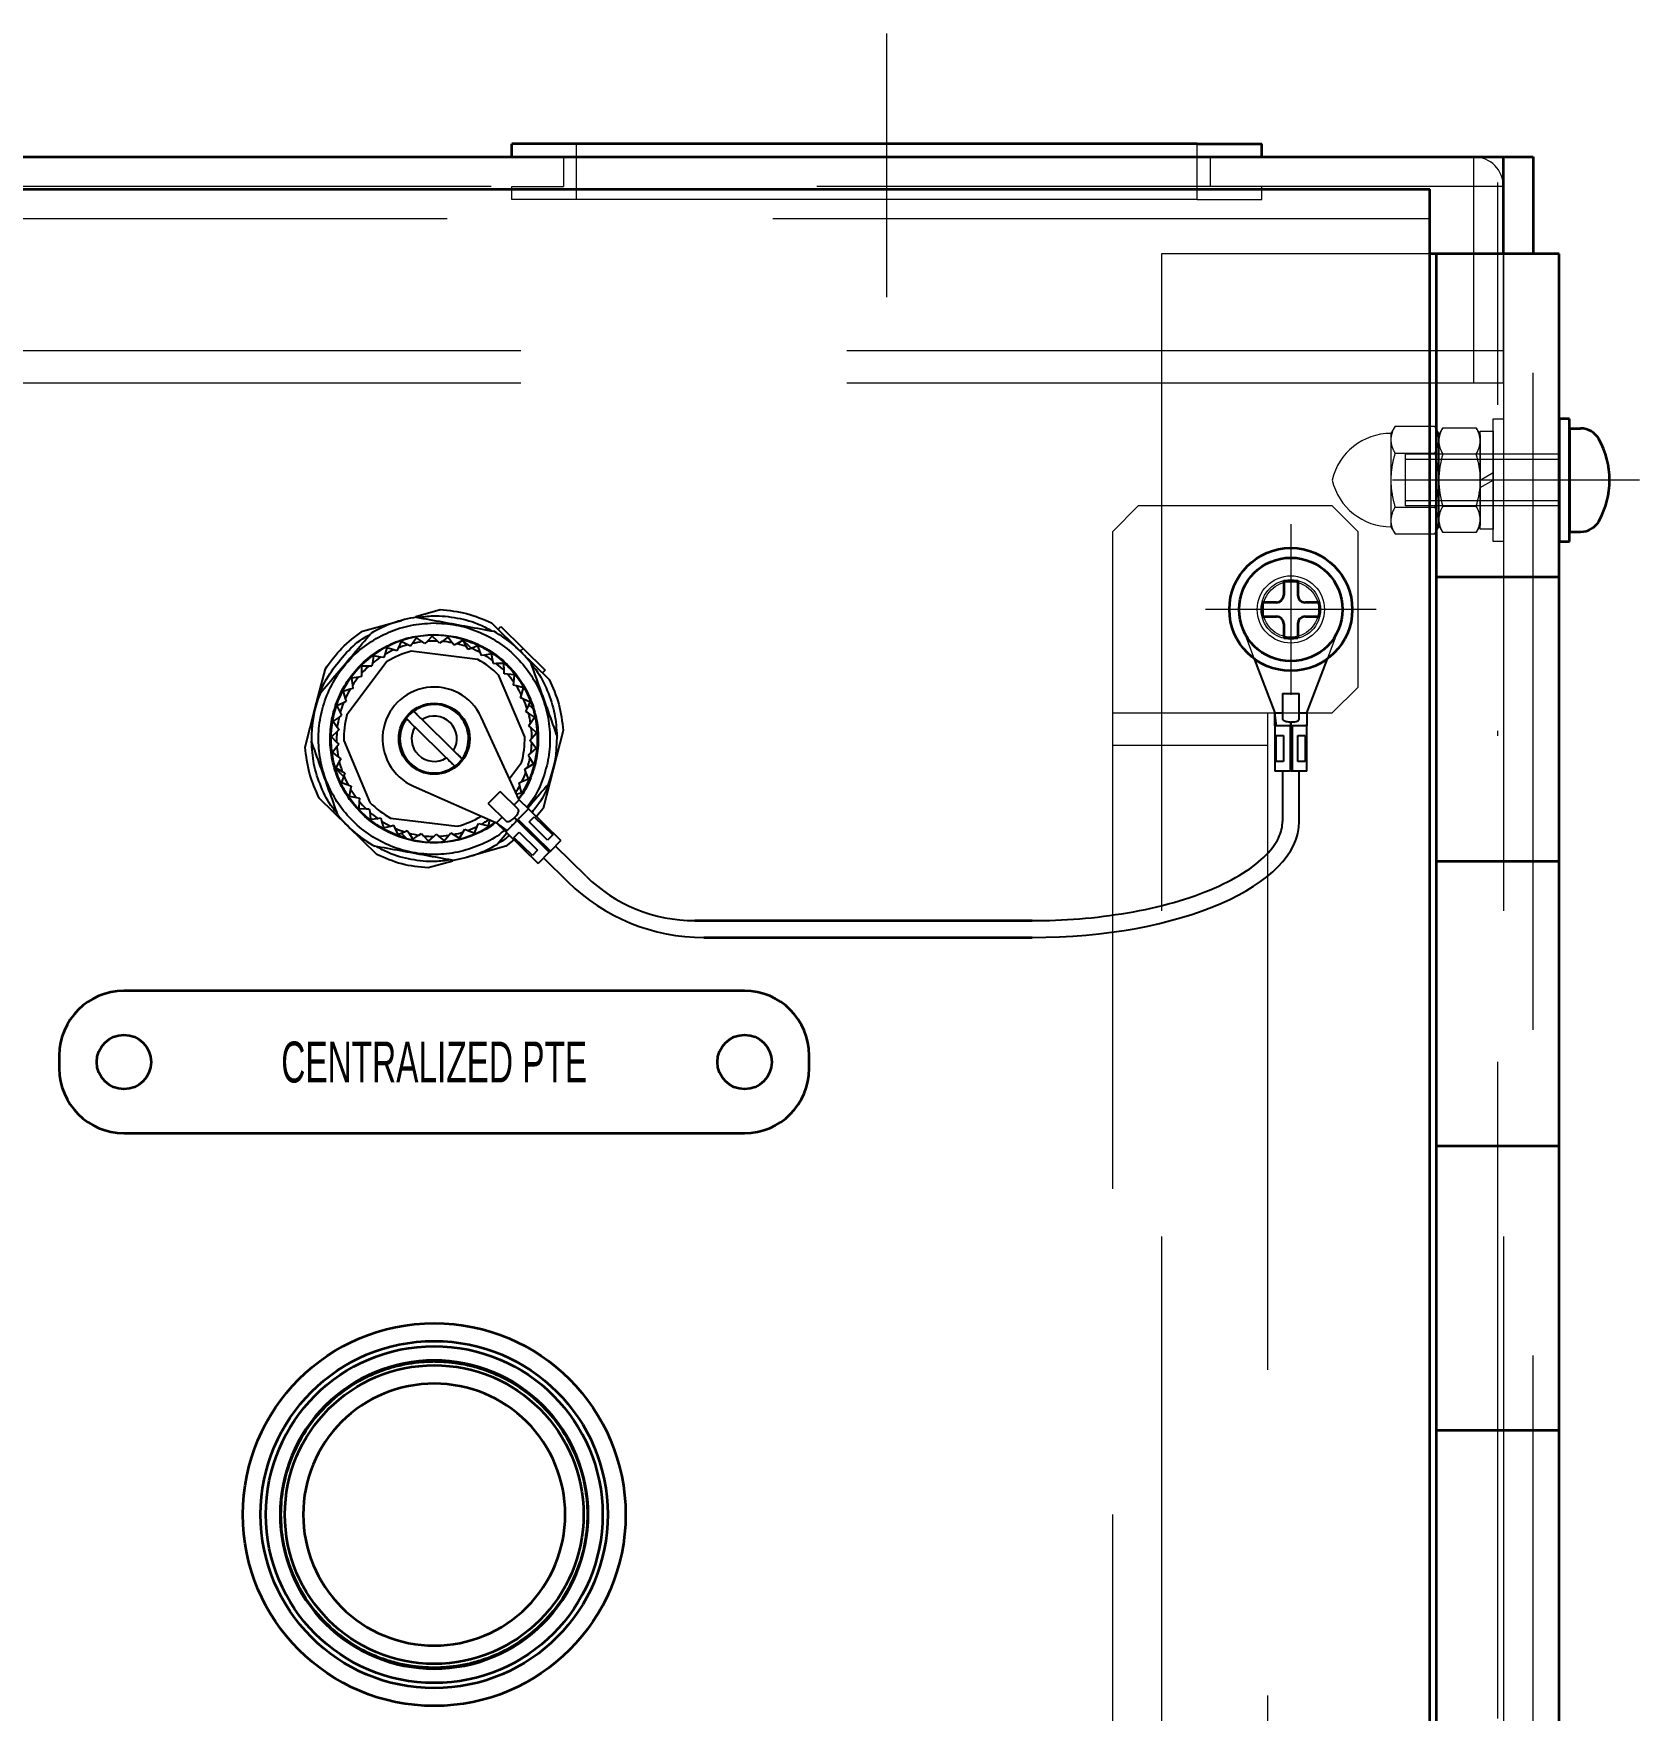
# Model space of a CAD drawing. Header units: millimetres. Extents: x 10 to 821, y 12 to 580.
# Drawn here: x 151.58 to 182.63, y 371.98 to 404.4 of the extents above; entities that cross this region are included whole.
import ezdxf
from ezdxf.enums import TextEntityAlignment as Align

# ---------------------------------------------------------------- set-up
doc = ezdxf.new("R2010")
doc.units = ezdxf.units.MM
doc.linetypes.add('DASHDOT', pattern=[25.3, 12.7, -6.3, 0, -6.3])
doc.linetypes.add('DASHED', pattern=[19, 12.7, -6.3])
doc.layers.add('05', color=7, linetype='Continuous')
doc.styles.add('HG丸ｺﾞｼｯｸM-PRO', font='')
doc.styles.get('HG丸ｺﾞｼｯｸM-PRO').set_extended_font_data('HG丸ｺﾞｼｯｸM-PRO')

# ---------------------------------------------------------------- blocks, each defined once
blk = doc.blocks.new('BLKF429')
at = {"layer": '05', "color": 3, "linetype": 'Continuous', "lineweight": 35}
for p in [(108.649, 401.391), (178.574, 193.891)]:
    blk.add_line(p, (178.574, 401.391), dxfattribs=at)
at = {"layer": '05', "color": 4, "linetype": 'DASHED', "lineweight": 13}
blk.add_line((178.574, 400.816), (108.649, 400.816), dxfattribs=at)
blk = doc.blocks.new('BLKF436')
at = {"layer": '05', "color": 3, "linetype": 'Continuous', "lineweight": 35}
for p, q in [((108.074, 402.016), (180.574, 402.016)), ((179.999, 400.141), (179.999, 402.016)), ((180.574, 402.016), (180.574, 400.141))]:
    blk.add_line(p, q, dxfattribs=at)
at = {"layer": '05', "color": 4, "linetype": 'DASHED', "lineweight": 13}
blk.add_line((179.999, 400.141), (179.999, 195.141), dxfattribs=at)
blk = doc.blocks.new('BLKF465')
at = {"layer": '05', "color": 3, "linetype": 'Continuous', "lineweight": 35}
for p, q in [((175.749, 393.816), (176.024, 393.816)), ((175.749, 393.816), (175.749, 393.541)), ((176.024, 393.816), (176.024, 393.541)), ((175.336, 393.404), (175.336, 393.129)), ((175.336, 393.404), (175.611, 393.404)), ((176.161, 393.404), (176.436, 393.404)), ((176.436, 393.404), (176.436, 393.129)), ((175.336, 393.129), (175.611, 393.129)), ((175.749, 392.991), (175.749, 392.716)), ((176.024, 392.991), (176.024, 392.716)), ((176.161, 393.129), (176.436, 393.129)), ((175.749, 392.716), (176.024, 392.716))]:
    blk.add_line(p, q, dxfattribs=at)
for radius in [1.188, 1]:
    blk.add_circle((175.886, 393.266), radius, dxfattribs=at)
for centre, start, end in [((175.611, 393.541), 270, 0), ((176.161, 393.541), 180, 270), ((175.611, 392.991), 0, 90), ((176.161, 392.991), 90, 180)]:
    blk.add_arc(centre, 0.138, start, end, dxfattribs=at)
blk = doc.blocks.new('BLKF466')
at = {"layer": '05', "color": 4, "linetype": 'DASHED', "lineweight": 13}
for p, q in [((179.799, 394.579), (179.799, 396.954)), ((179.799, 396.954), (179.999, 396.954)), ((179.999, 396.954), (179.999, 394.579)), ((178.749, 396.641), (178.827, 396.777)), ((178.749, 394.891), (178.749, 396.641)), ((178.827, 396.777), (179.47, 396.777)), ((179.47, 396.777), (179.549, 396.641)), ((179.549, 394.816), (179.549, 396.716)), ((179.549, 396.716), (179.799, 396.716)), ((179.549, 396.641), (179.549, 394.891)), ((179.799, 396.716), (179.799, 394.816)), ((178.827, 396.272), (179.47, 396.272)), ((179.549, 395.766), (179.799, 395.911)), ((179.549, 395.622), (179.799, 395.766)), ((178.827, 395.261), (179.47, 395.261)), ((178.827, 394.756), (178.749, 394.891)), ((179.47, 394.756), (178.827, 394.756)), ((179.549, 394.891), (179.47, 394.756)), ((179.799, 394.816), (179.549, 394.816)), ((179.999, 394.579), (179.799, 394.579))]:
    blk.add_line(p, q, dxfattribs=at)
for centre, radius, start, end in [((179.196, 396.524), 0.447, 145.6158, 214.3842), ((179.101, 396.524), 0.447, 325.6158, 34.3842), ((180.42, 395.766), 1.672, 162.412, 197.588), ((177.877, 395.766), 1.672, 342.412, 17.588), ((179.196, 395.009), 0.447, 145.6158, 214.3842), ((179.101, 395.009), 0.447, 325.6158, 34.3842)]:
    blk.add_arc(centre, radius, start, end, dxfattribs=at)
blk = doc.blocks.new('BLKF467')
at = {"layer": '05', "color": 4, "linetype": 'DASHED', "lineweight": 13}
for p, q in [((177.901, 396.808), (177.821, 396.669)), ((177.821, 396.669), (177.821, 396.548)), ((177.821, 396.548), (177.821, 395.766)), ((177.901, 396.808), (178.668, 396.808)), ((178.749, 396.669), (178.668, 396.808)), ((178.749, 396.669), (178.749, 396.548)), ((178.749, 396.548), (178.749, 395.766)), ((177.901, 396.287), (178.668, 396.287)), ((177.821, 395.766), (177.821, 394.985)), ((178.749, 395.766), (178.749, 394.985)), ((177.901, 395.246), (178.668, 395.246)), ((177.821, 394.985), (177.821, 394.864)), ((178.749, 394.985), (178.749, 394.864)), ((177.821, 394.864), (177.901, 394.725)), ((177.901, 394.725), (178.668, 394.725)), ((178.668, 394.725), (178.749, 394.864))]:
    blk.add_line(p, q, dxfattribs=at)
for centre, start, end in [((177.821, 395.505), 90, 167.0013), ((177.821, 396.028), 192.9987, 270)]:
    blk.add_arc(centre, 1.164, start, end, dxfattribs=at)
for points in [[(177.901, 396.808), (177.852, 396.723), (177.821, 396.636), (177.821, 396.548)], [(178.668, 396.287), (178.717, 396.373), (178.749, 396.459), (178.749, 396.548)], [(177.901, 395.246), (177.852, 395.16), (177.821, 395.074), (177.821, 394.985)], [(178.668, 394.725), (178.717, 394.81), (178.749, 394.896), (178.749, 394.985)]]:
    blk.add_open_spline(points, degree=3, dxfattribs=at)
for points in [[(177.821, 396.548), (177.821, 396.504), (177.828, 396.459), (177.856, 396.373), (177.877, 396.33), (177.901, 396.287)], [(178.749, 396.548), (178.749, 396.592), (178.741, 396.636), (178.713, 396.723), (178.693, 396.766), (178.668, 396.808)], [(177.901, 396.287), (177.877, 396.203), (177.856, 396.116), (177.828, 395.942), (177.821, 395.855), (177.821, 395.766)], [(178.668, 396.287), (178.692, 396.203), (178.713, 396.116), (178.741, 395.942), (178.749, 395.855), (178.749, 395.766)], [(177.821, 395.766), (177.821, 395.678), (177.828, 395.589), (177.857, 395.415), (177.877, 395.33), (177.901, 395.246)], [(178.749, 395.766), (178.749, 395.678), (178.741, 395.589), (178.713, 395.415), (178.692, 395.33), (178.668, 395.246)], [(178.749, 394.985), (178.749, 395.029), (178.741, 395.073), (178.713, 395.16), (178.693, 395.203), (178.668, 395.246)], [(177.821, 394.985), (177.821, 394.941), (177.828, 394.897), (177.856, 394.81), (177.877, 394.767), (177.901, 394.725)]]:
    blk.add_open_spline(points, degree=3, knots=[0, 0, 0, 0, 0.5, 0.5, 1, 1, 1, 1], dxfattribs=at)
blk = doc.blocks.new('BLKF468')
at = {"layer": '05', "color": 3, "linetype": 'Continuous', "lineweight": 35}
for p, q in [((181.274, 396.954), (181.074, 396.954)), ((181.074, 396.954), (181.074, 394.579)), ((181.274, 394.579), (181.274, 396.954)), ((181.274, 396.766), (181.488, 396.766)), ((181.274, 396.766), (181.274, 394.766)), ((181.074, 394.579), (181.274, 394.579)), ((181.274, 394.766), (181.488, 394.766))]:
    blk.add_line(p, q, dxfattribs=at)
at = {"layer": '05', "color": 4, "linetype": 'DASHED', "lineweight": 13}
for p, q in [((181.074, 396.266), (178.099, 396.266)), ((178.099, 396.266), (178.099, 395.266)), ((181.074, 396.266), (181.074, 395.266)), ((181.074, 396.166), (178.099, 396.166)), ((181.074, 395.366), (178.099, 395.366)), ((181.074, 395.266), (178.099, 395.266))]:
    blk.add_line(p, q, dxfattribs=at)
at = {"layer": '05', "color": 4, "linetype": 'DASHDOT', "lineweight": 13}
blk.add_line((182.299, 395.766), (177.849, 395.766), dxfattribs=at)
at = {"layer": '05', "color": 3, "linetype": 'Continuous', "lineweight": 35}
for centre, radius, start, end in [((181.488, 396.36), 0.406, 29.1554, 90), ((180.424, 395.766), 1.625, 330.8446, 29.1554), ((181.488, 395.173), 0.406, 270, 330.8446)]:
    blk.add_arc(centre, radius, start, end, dxfattribs=at)
blk = doc.blocks.new('BLKF514')
at = {"layer": '05', "color": 3, "linetype": 'Continuous', "lineweight": 35}
for radius in [3.7, 3.356, 3.256, 2.887]:
    blk.add_circle((159.324, 375.766), radius, dxfattribs=at)
for points, knots in [([(159.324, 378.746), (158.533, 378.746), (157.775, 378.432), (156.658, 377.315), (156.344, 376.557), (156.344, 374.976), (156.658, 374.218), (157.775, 373.101), (158.533, 372.787), (159.324, 372.787)], [0, 0, 0, 0, 0.25, 0.25, 0.5, 0.5, 0.75, 0.75, 1, 1, 1, 1]), ([(159.324, 372.804), (159.298, 372.804), (159.246, 372.805), (159.169, 372.808), (159.091, 372.813), (159.014, 372.82), (158.938, 372.829), (158.861, 372.84), (158.716, 372.865), (158.504, 372.915), (158.228, 373.009), (157.958, 373.131), (157.61, 373.335), (157.214, 373.657), (156.829, 374.13), (156.554, 374.661), (156.395, 375.214), (156.345, 375.766), (156.395, 376.319), (156.554, 376.871), (156.829, 377.402), (157.214, 377.876), (157.61, 378.198), (157.958, 378.401), (158.228, 378.524), (158.504, 378.618), (158.734, 378.672), (158.918, 378.702), (159.053, 378.718), (159.188, 378.727), (159.278, 378.728), (159.324, 378.729)], [0, 0, 0, 0, 0.008343, 0.016672, 0.024993, 0.033311, 0.041633, 0.049965, 0.058311, 0.0892, 0.120102, 0.152279, 0.18447, 0.250119, 0.315767, 0.380052, 0.441771, 0.500002, 0.558232, 0.619951, 0.684236, 0.749885, 0.815534, 0.84771, 0.879901, 0.91079, 0.941693, 0.956282, 0.970843, 0.985405, 1, 1, 1, 1]), ([(159.324, 372.787), (160.114, 372.787), (160.872, 373.101), (161.989, 374.218), (162.303, 374.976), (162.303, 376.557), (161.989, 377.315), (160.872, 378.432), (160.114, 378.746), (159.324, 378.746)], [0, 0, 0, 0, 0.25, 0.25, 0.5, 0.5, 0.75, 0.75, 1, 1, 1, 1]), ([(159.324, 378.729), (159.349, 378.729), (159.401, 378.728), (159.478, 378.725), (159.556, 378.72), (159.633, 378.713), (159.71, 378.704), (159.786, 378.693), (159.932, 378.668), (160.144, 378.618), (160.419, 378.524), (160.689, 378.401), (161.037, 378.198), (161.433, 377.876), (161.818, 377.402), (162.093, 376.871), (162.252, 376.319), (162.303, 375.766), (162.252, 375.214), (162.093, 374.661), (161.818, 374.13), (161.433, 373.657), (161.037, 373.335), (160.689, 373.131), (160.42, 373.009), (160.144, 372.915), (159.913, 372.86), (159.729, 372.831), (159.594, 372.815), (159.459, 372.806), (159.369, 372.805), (159.324, 372.804)], [0, 0, 0, 0, 0.008343, 0.016672, 0.024993, 0.033311, 0.041633, 0.049965, 0.058311, 0.0892, 0.120102, 0.152279, 0.18447, 0.250119, 0.315767, 0.380052, 0.441771, 0.500002, 0.558232, 0.619951, 0.684236, 0.749885, 0.815534, 0.84771, 0.879901, 0.91079, 0.941693, 0.956282, 0.970843, 0.985405, 1, 1, 1, 1]), ([(159.324, 378.299), (158.652, 378.299), (158.007, 378.033), (157.057, 377.083), (156.791, 376.438), (156.791, 375.095), (157.057, 374.45), (158.007, 373.5), (158.652, 373.233), (159.324, 373.233)], [0, 0, 0, 0, 0.25, 0.25, 0.5, 0.5, 0.75, 0.75, 1, 1, 1, 1]), ([(159.324, 373.233), (159.995, 373.233), (160.64, 373.5), (161.59, 374.45), (161.857, 375.095), (161.857, 376.438), (161.59, 377.083), (160.64, 378.033), (159.995, 378.299), (159.324, 378.299)], [0, 0, 0, 0, 0.25, 0.25, 0.5, 0.5, 0.75, 0.75, 1, 1, 1, 1])]:
    blk.add_open_spline(points, degree=3, knots=knots, dxfattribs=at)
blk = doc.blocks.new('BLKF515')
at = {"layer": '05', "color": 4, "linetype": 'DASHDOT', "lineweight": 13}
for p, q in [((179.886, 194.021), (179.886, 401.521)), ((182.627, 395.766), (178.127, 395.766)), ((175.886, 394.916), (175.886, 391.616)), ((177.536, 393.266), (174.236, 393.266))]:
    blk.add_line(p, q, dxfattribs=at)
at = {"layer": '05', "color": 4, "linetype": 'DASHED', "lineweight": 13}
for p, q in [((173.386, 400.141), (173.386, 195.141)), ((178.574, 400.141), (173.386, 400.141)), ((180.574, 195.141), (180.574, 400.141))]:
    blk.add_line(p, q, dxfattribs=at)
at = {"layer": '05', "color": 3, "linetype": 'Continuous', "lineweight": 35}
for p, q in [((181.074, 400.141), (178.574, 400.141)), ((178.699, 400.141), (178.699, 195.141)), ((181.074, 195.141), (181.074, 400.141)), ((179.824, 393.891), (178.699, 393.891)), ((181.074, 393.891), (179.824, 393.891)), ((179.824, 388.391), (178.699, 388.391)), ((181.074, 388.391), (179.824, 388.391)), ((179.824, 382.891), (178.699, 382.891)), ((181.074, 382.891), (179.824, 382.891)), ((179.824, 377.391), (178.699, 377.391)), ((181.074, 377.391), (179.824, 377.391))]:
    blk.add_line(p, q, dxfattribs=at)
at = {"layer": '05', "color": 4, "linetype": 'DASHED', "lineweight": 13}
blk.add_circle((175.886, 393.266), 0.65, dxfattribs=at)
blk = doc.blocks.new('BLKF522')
at = {"layer": '05', "color": 4, "linetype": 'DASHED', "lineweight": 13}
for p, q in [((174.074, 401.191), (174.074, 402.266)), ((174.324, 402.016), (174.324, 401.441)), ((175.324, 402.016), (174.324, 402.016)), ((175.324, 401.441), (174.324, 401.441)), ((175.324, 401.191), (175.324, 401.441)), ((174.074, 401.191), (175.324, 401.191))]:
    blk.add_line(p, q, dxfattribs=at)
at = {"layer": '05', "color": 3, "linetype": 'Continuous', "lineweight": 35}
for p in [(174.074, 402.266), (175.324, 402.016)]:
    blk.add_line(p, (175.324, 402.266), dxfattribs=at)
blk = doc.blocks.new('BLKF523')
at = {"layer": '05', "color": 3, "linetype": 'Continuous', "lineweight": 35}
for p in [(162.074, 402.266), (160.824, 402.016)]:
    blk.add_line(p, (160.824, 402.266), dxfattribs=at)
at = {"layer": '05', "color": 4, "linetype": 'DASHED', "lineweight": 13}
for p, q in [((162.074, 401.191), (162.074, 402.266)), ((160.824, 402.016), (161.824, 402.016)), ((161.824, 402.016), (161.824, 401.441)), ((160.824, 401.191), (160.824, 401.441)), ((160.824, 401.441), (161.824, 401.441)), ((162.074, 401.191), (160.824, 401.191))]:
    blk.add_line(p, q, dxfattribs=at)
blk = doc.blocks.new('BLKF521')
at = {"layer": '05', "color": 3, "linetype": 'Continuous', "lineweight": 35}
blk.add_line((174.074, 402.266), (162.074, 402.266), dxfattribs=at)
at = {"layer": '05', "color": 4, "linetype": 'DASHED', "lineweight": 13}
blk.add_line((174.074, 401.191), (162.074, 401.191), dxfattribs=at)
for name in ['BLKF523', 'BLKF522']:
    blk.add_blockref(name, (0, 0), dxfattribs=at)
blk = doc.blocks.new('BLKF532')
at = {"layer": '05', "color": 3, "linetype": 'Continuous', "lineweight": 35}
for p, q in [((165.324, 385.891), (153.324, 385.891)), ((152.074, 384.641), (152.074, 384.391)), ((166.574, 384.391), (166.574, 384.641)), ((153.324, 383.141), (165.324, 383.141))]:
    blk.add_line(p, q, dxfattribs=at)
for centre in [(153.324, 384.516), (165.324, 384.516)]:
    blk.add_circle(centre, 0.525, dxfattribs=at)
for centre, start, end in [((153.324, 384.641), 90, 180), ((165.324, 384.641), 0, 90), ((153.324, 384.391), 180, 270), ((165.324, 384.391), 270, 0)]:
    blk.add_arc(centre, 1.25, start, end, dxfattribs=at)
blk = doc.blocks.new('BLKF548')
at = {"layer": '05', "color": 4, "linetype": 'DASHED', "lineweight": 13}
for p, q in [((172.936, 395.266), (172.436, 394.766)), ((176.686, 395.266), (172.936, 395.266)), ((176.686, 395.266), (177.186, 394.766)), ((172.436, 394.766), (172.436, 198.016)), ((177.186, 391.766), (177.186, 394.766)), ((177.186, 391.766), (176.686, 391.266)), ((172.436, 391.266), (176.686, 391.266)), ((175.436, 391.266), (175.436, 356.516)), ((172.436, 390.641), (175.436, 390.641))]:
    blk.add_line(p, q, dxfattribs=at)
blk.add_circle((175.886, 393.266), 0.575, dxfattribs=at)
blk = doc.blocks.new('BLKF551')
at = {"layer": '05', "color": 4, "linetype": 'DASHDOT', "lineweight": 13}
blk.add_line((168.074, 399.302), (168.074, 404.401), dxfattribs=at)
at = {"layer": '05', "color": 4, "linetype": 'DASHED', "lineweight": 13}
for p, q in [((179.424, 402.016), (109.224, 402.016)), ((179.424, 401.441), (179.424, 402.016)), ((179.424, 401.441), (138.749, 401.441)), ((179.999, 401.441), (179.424, 401.441)), ((179.424, 398.266), (179.424, 401.441)), ((179.999, 397.641), (179.999, 401.441)), ((179.999, 397.641), (179.999, 401.441)), ((179.999, 398.266), (139.499, 398.266)), ((179.424, 397.641), (179.424, 398.266)), ((158.175, 397.641), (108.649, 397.641)), ((179.999, 397.641), (158.175, 397.641))]:
    blk.add_line(p, q, dxfattribs=at)
blk.add_arc((179.424, 401.441), 0.575, 0, 90, dxfattribs=at)
blk = doc.blocks.new('BLKF552')
at = {"layer": '05', "color": 7, "linetype": 'Continuous', "lineweight": 25}
for p, q in [((157.936, 392.846), (158.689, 393.055)), ((158.966, 393.132), (159.441, 393.264)), ((160.431, 393.008), (160.988, 392.461)), ((158.687, 392.645), (158.625, 392.52)), ((158.813, 392.584), (158.687, 392.645)), ((158.982, 392.72), (158.901, 392.606)), ((159.096, 392.64), (158.982, 392.72)), ((159.145, 392.606), (159.096, 392.64)), ((159.187, 392.649), (159.145, 392.606)), ((159.284, 392.75), (159.187, 392.649)), ((159.385, 392.653), (159.284, 392.75)), ((159.428, 392.612), (159.385, 392.653)), ((159.476, 392.648), (159.428, 392.612)), ((159.587, 392.733), (159.476, 392.648)), ((159.672, 392.621), (159.587, 392.733)), ((159.884, 392.669), (159.761, 392.603)), ((160.04, 392.516), (159.859, 392.693)), ((159.951, 392.546), (159.884, 392.669)), ((160.56, 392.881), (160.613, 392.935)), ((160.613, 392.935), (161.041, 392.514)), ((158.15, 392.366), (158.129, 392.228)), ((158.289, 392.345), (158.15, 392.366)), ((158.348, 392.336), (158.289, 392.345)), ((158.366, 392.393), (158.348, 392.336)), ((158.408, 392.526), (158.366, 392.393)), ((158.542, 392.484), (158.408, 392.526)), ((158.599, 392.467), (158.542, 392.484)), ((158.625, 392.52), (158.599, 392.467)), ((158.867, 392.557), (158.813, 392.584)), ((158.901, 392.606), (158.867, 392.557)), ((160.167, 392.3), (158.877, 392.459)), ((159.709, 392.574), (159.672, 392.621)), ((159.761, 392.603), (159.709, 392.574)), ((159.98, 392.494), (159.951, 392.546)), ((160.036, 392.514), (159.98, 392.494)), ((160.168, 392.561), (160.036, 392.514)), ((160.216, 392.43), (160.168, 392.561)), ((160.236, 392.374), (160.216, 392.43)), ((160.295, 392.385), (160.236, 392.374)), ((160.432, 392.411), (160.295, 392.385)), ((160.459, 392.274), (160.432, 392.411)), ((161.041, 392.514), (160.988, 392.461)), ((160.988, 392.461), (161.545, 391.914)), ((161.041, 392.514), (161.469, 392.094)), ((157.024, 391.361), (157.219, 392.117)), ((158.417, 392.263), (157.635, 391.226)), ((158.06, 392.168), (157.92, 392.168)), ((157.92, 392.168), (157.92, 392.028)), ((157.92, 392.028), (157.92, 391.968)), ((158.119, 392.169), (158.06, 392.168)), ((158.129, 392.228), (158.119, 392.169)), ((160.471, 392.215), (160.459, 392.274)), ((160.53, 392.218), (160.471, 392.215)), ((160.67, 392.223), (160.53, 392.218)), ((161.073, 390.803), (160.566, 391.999)), ((160.676, 392.083), (160.67, 392.223)), ((160.679, 392.023), (160.676, 392.083)), ((160.738, 392.016), (160.679, 392.023)), ((160.877, 392), (160.738, 392.016)), ((160.861, 391.861), (160.877, 392)), ((161.469, 392.094), (161.416, 392.04)), ((157.696, 391.722), (157.562, 391.679)), ((157.562, 391.679), (157.604, 391.546)), ((157.753, 391.74), (157.696, 391.722)), ((157.861, 391.959), (157.722, 391.937)), ((157.722, 391.937), (157.743, 391.799)), ((157.743, 391.799), (157.753, 391.74)), ((157.92, 391.968), (157.861, 391.959)), ((160.855, 391.802), (160.861, 391.861)), ((160.912, 391.786), (160.855, 391.802)), ((161.047, 391.749), (160.912, 391.786)), ((161.01, 391.614), (161.047, 391.749)), ((156.829, 390.605), (157.024, 391.361)), ((157.569, 391.462), (157.444, 391.4)), ((157.444, 391.4), (157.506, 391.274)), ((157.622, 391.489), (157.569, 391.462)), ((157.604, 391.546), (157.622, 391.489)), ((160.995, 391.556), (161.01, 391.614)), ((161.049, 391.532), (160.995, 391.556)), ((161.045, 391.529), (160.999, 391.574)), ((161.177, 391.474), (161.049, 391.532)), ((161.096, 391.292), (161.12, 391.346)), ((161.12, 391.346), (161.177, 391.474)), ((161.241, 391.336), (161.149, 391.427)), ((157.483, 391.186), (157.369, 391.105)), ((157.369, 391.105), (157.449, 390.991)), ((157.532, 391.22), (157.483, 391.186)), ((157.506, 391.274), (157.532, 391.22)), ((159.698, 390.539), (159.09, 391.136)), ((160.969, 389.588), (160.231, 391.186)), ((161.146, 391.259), (161.096, 391.292)), ((161.263, 391.183), (161.146, 391.259)), ((161.155, 391.015), (161.187, 391.065)), ((161.2, 390.975), (161.155, 391.015)), ((161.187, 391.065), (161.263, 391.183)), ((157.441, 390.9), (157.34, 390.803)), ((157.34, 390.803), (157.437, 390.702)), ((157.437, 390.702), (157.479, 390.659)), ((157.484, 390.942), (157.441, 390.9)), ((157.449, 390.991), (157.484, 390.942)), ((157.574, 390.73), (158.081, 389.534)), ((158.95, 390.994), (159.557, 390.397)), ((161.171, 390.733), (161.211, 390.777)), ((161.209, 390.686), (161.171, 390.733)), ((161.304, 390.882), (161.2, 390.975)), ((161.298, 390.578), (161.209, 390.686)), ((161.211, 390.777), (161.304, 390.882)), ((161.818, 390.928), (161.623, 390.172)), ((157.442, 390.611), (157.358, 390.5)), ((157.358, 390.5), (157.469, 390.415)), ((157.479, 390.659), (157.442, 390.611)), ((157.469, 390.415), (157.517, 390.378)), ((157.517, 390.378), (157.488, 390.326)), ((161.145, 390.451), (161.191, 390.489)), ((161.175, 390.4), (161.145, 390.451)), ((161.246, 390.279), (161.175, 390.4)), ((161.191, 390.489), (161.298, 390.578)), ((157.406, 390.197), (157.571, 390.035)), ((157.488, 390.326), (157.422, 390.203)), ((157.422, 390.203), (157.545, 390.136)), ((157.577, 390.051), (157.53, 389.919)), ((157.545, 390.136), (157.597, 390.107)), ((157.597, 390.107), (157.577, 390.051)), ((160.78, 389.998), (161.012, 390.307)), ((161.075, 390.177), (161.126, 390.207)), ((161.097, 390.121), (161.075, 390.177)), ((161.15, 389.991), (161.097, 390.121)), ((161.126, 390.207), (161.246, 390.279)), ((161.623, 390.172), (161.428, 389.416)), ((157.53, 389.919), (157.662, 389.872)), ((157.662, 389.872), (157.718, 389.851)), ((157.707, 389.793), (157.68, 389.655)), ((157.718, 389.851), (157.707, 389.793)), ((158.921, 389.851), (160.531, 389.142)), ((160.369, 389.512), (160.597, 389.744)), ((160.944, 389.402), (160.597, 389.744)), ((160.918, 389.7), (161.01, 389.722)), ((160.965, 389.916), (161.02, 389.939)), ((160.978, 389.858), (160.965, 389.916)), ((161.01, 389.722), (160.978, 389.858)), ((161.02, 389.939), (161.15, 389.991)), ((157.659, 389.072), (157.102, 389.619)), ((157.68, 389.655), (157.818, 389.628)), ((157.818, 389.628), (157.876, 389.617)), ((157.874, 389.557), (157.869, 389.417)), ((157.869, 389.417), (158.009, 389.412)), ((157.876, 389.617), (157.874, 389.557)), ((158.009, 389.412), (158.069, 389.409)), ((158.069, 389.409), (158.076, 389.35)), ((160.369, 389.512), (160.708, 389.178)), ((160.864, 389.481), (160.969, 389.588)), ((160.969, 389.588), (161.148, 389.413)), ((161.148, 389.411), (161.126, 389.434)), ((161.772, 388.799), (161.148, 389.413)), ((161.428, 389.416), (161.303, 389.26)), ((158.216, 388.525), (157.659, 389.072)), ((158.076, 389.35), (158.092, 389.211)), ((158.092, 389.211), (158.231, 389.227)), ((158.231, 389.227), (158.291, 389.234)), ((158.291, 389.234), (158.307, 389.176)), ((158.307, 389.176), (158.344, 389.041)), ((158.344, 389.041), (158.479, 389.078)), ((158.479, 389.078), (158.537, 389.094)), ((158.48, 389.233), (159.77, 389.074)), ((158.53, 389.092), (158.543, 389.08)), ((158.537, 389.094), (158.561, 389.04)), ((160.102, 388.942), (160.154, 389.072)), ((160.154, 389.072), (160.177, 389.127)), ((160.177, 389.127), (160.235, 389.113)), ((160.23, 389.27), (160.233, 389.273)), ((160.235, 389.113), (160.371, 389.082)), ((160.371, 389.082), (160.399, 389.2)), ((160.531, 389.142), (160.636, 389.249)), ((160.735, 388.992), (160.531, 389.142)), ((160.71, 388.967), (160.531, 389.142)), ((160.575, 389.099), (160.712, 388.967)), ((160.924, 389.201), (160.879, 389.246)), ((160.924, 389.201), (160.947, 389.208)), ((161.556, 388.58), (160.924, 389.201)), ((161.549, 388.573), (160.925, 389.186)), ((160.947, 389.208), (161.571, 388.595)), ((161.16, 389.157), (161.259, 389.258)), ((161.16, 389.157), (161.259, 389.258)), ((161.516, 388.807), (161.16, 389.157)), ((161.516, 388.807), (161.16, 389.157)), ((161.259, 389.258), (161.615, 388.908)), ((161.259, 389.258), (161.615, 388.908)), ((158.561, 389.04), (158.619, 388.912)), ((158.619, 388.912), (158.747, 388.969)), ((158.684, 388.941), (158.788, 388.84)), ((158.747, 388.969), (158.801, 388.994)), ((158.801, 388.994), (158.834, 388.944)), ((158.834, 388.944), (158.91, 388.826)), ((158.91, 388.826), (159.028, 388.902)), ((159.028, 388.902), (159.078, 388.935)), ((159.078, 388.935), (159.118, 388.89)), ((159.118, 388.89), (159.211, 388.786)), ((159.211, 388.786), (159.316, 388.879)), ((159.316, 388.879), (159.36, 388.919)), ((159.36, 388.919), (159.407, 388.881)), ((159.407, 388.881), (159.515, 388.792)), ((159.515, 388.792), (159.604, 388.9)), ((159.604, 388.9), (159.642, 388.946)), ((159.642, 388.946), (159.694, 388.916)), ((159.694, 388.916), (159.814, 388.844)), ((159.814, 388.844), (159.886, 388.965)), ((159.886, 388.965), (159.916, 389.016)), ((159.916, 389.016), (159.972, 388.994)), ((159.972, 388.994), (160.097, 388.944)), ((160.097, 388.944), (160.102, 388.942)), ((160.726, 388.942), (160.548, 388.731)), ((160.71, 388.967), (161.334, 388.354)), ((160.865, 388.814), (160.711, 388.687)), ((160.866, 388.858), (160.965, 388.959)), ((161.223, 388.508), (160.866, 388.858)), ((160.965, 388.959), (161.322, 388.609)), ((161.615, 388.908), (161.516, 388.807)), ((161.615, 388.908), (161.516, 388.807)), ((161.772, 388.799), (161.571, 388.595)), ((160.711, 388.687), (159.959, 388.478)), ((161.322, 388.609), (161.223, 388.508)), ((161.549, 388.573), (161.334, 388.354)), ((161.439, 388.461), (161.909, 387.999)), ((161.571, 388.595), (161.556, 388.58)), ((162.26, 388.109), (161.667, 388.692)), ((159.681, 388.401), (159.206, 388.269))]:
    blk.add_line(p, q, dxfattribs=at)
blk.add_circle((159.324, 390.766), 0.687, dxfattribs=at)
for centre, radius, start, end in [((159.324, 390.766), 2.375, 98.3682, 121.0248), ((159.324, 390.766), 2, 74.4634, 196.5534), ((159.324, 390.766), 1.888, 96.9124, 102.9371), ((159.324, 390.766), 1.888, 88.1319, 94.1566), ((159.324, 390.766), 1.888, 79.3514, 85.3761), ((159.324, 390.766), 2.375, 38.3682, 61.0248), ((159.324, 390.766), 1.888, 123.2538, 129.2786), ((159.324, 390.766), 1.888, 114.4733, 120.4981), ((159.324, 390.766), 1.75, 104.7725, 121.1989), ((159.324, 390.766), 1.888, 105.6929, 111.7176), ((159.324, 390.766), 1.888, 70.5709, 76.5956), ((159.324, 390.766), 1.888, 61.7904, 67.8152), ((159.324, 390.766), 1.888, 53.0099, 59.0347), ((159.324, 390.766), 1.888, 132.0343, 138.0591), ((159.324, 390.766), 1.75, 44.7725, 61.1989), ((159.324, 390.766), 1.888, 44.2294, 50.2542), ((159.324, 390.766), 1.888, 35.4489, 41.4737), ((159.324, 390.766), 1.888, 149.5953, 155.62), ((159.324, 390.766), 1.888, 140.8148, 146.8395), ((159.324, 390.766), 1, 24.7848, 246.232), ((159.324, 390.766), 1.888, 26.6685, 32.6932), ((159.324, 390.766), 2.375, 158.3682, 181.0248), ((159.324, 390.766), 1.888, 158.3758, 164.4005), ((159.324, 390.766), 0.662, 324.2002, 126.8165), ((159.324, 390.766), 2, 324.7848, 16.5534), ((159.324, 390.766), 1.888, 17.888, 23.9127), ((159.324, 390.766), 1.888, 167.1563, 173.181), ((159.324, 390.766), 1.75, 164.7725, 181.1989), ((159.324, 390.766), 0.662, 144.2002, 306.8165), ((159.324, 390.766), 0.666, 126.8679, 144.1489), ((159.324, 390.766), 0.438, 328.7189, 122.2979), ((159.324, 390.766), 1.888, 9.1075, 15.1322), ((159.324, 390.766), 1.888, 175.9368, 181.9615), ((159.324, 390.766), 0.438, 148.7189, 302.2979), ((159.324, 390.766), 1.75, 344.7725, 1.1989), ((159.324, 390.766), 1.888, 351.5465, 357.5713), ((159.324, 390.766), 1.888, 0.327, 6.3517), ((159.324, 390.766), 2.375, 338.3682, 1.0248), ((159.324, 390.766), 1.888, 184.7172, 190.742), ((159.324, 390.766), 0.666, 306.8679, 324.1489), ((159.324, 390.766), 1.888, 342.766, 348.7908), ((159.324, 390.766), 1.888, 193.4977, 199.5225), ((159.324, 390.766), 1.888, 202.2782, 208.303), ((159.324, 390.766), 1.888, 333.9855, 340.0103), ((159.324, 390.766), 1.888, 211.0587, 217.0834), ((159.324, 390.766), 1.888, 326.7768, 331.2298), ((159.324, 390.766), 1.888, 219.8392, 225.8639), ((159.324, 390.766), 1.75, 224.7725, 241.1989), ((159.324, 390.766), 2.375, 218.3682, 241.0248), ((159.324, 390.766), 1.888, 228.6197, 234.6444), ((159.324, 390.766), 1.888, 237.4002, 243.4249), ((159.324, 390.766), 2, 254.4634, 306.232), ((159.324, 390.766), 1.75, 284.7725, 301.1989), ((159.324, 390.766), 1.888, 290.0831, 296.1078), ((159.324, 390.766), 1.888, 298.8636, 304.2399), ((159.324, 390.766), 1.888, 246.1807, 252.2054), ((159.324, 390.766), 1.888, 254.9611, 260.9859), ((159.324, 390.766), 1.888, 263.7416, 269.7664), ((159.324, 390.766), 1.888, 272.5221, 278.5469), ((159.324, 390.766), 1.888, 281.3026, 287.3273), ((159.324, 390.766), 2.375, 278.3682, 301.0248), ((164.363, 390.249), 3, 225.5084, 270), ((164.537, 390.674), 3.75, 225.5084, 270)]:
    blk.add_arc(centre, radius, start, end, dxfattribs=at)
for points, knots in [([(160.682, 389), (160.65, 388.972), (160.507, 388.847), (160.201, 388.697), (159.783, 388.561), (159.343, 388.515), (158.904, 388.554), (158.48, 388.678), (158.089, 388.883), (157.745, 389.16), (157.462, 389.499), (157.251, 389.886), (157.119, 390.308), (157.072, 390.746), (157.111, 391.186), (157.236, 391.61), (157.44, 392.001), (157.717, 392.345), (158.056, 392.628), (158.443, 392.838), (158.865, 392.975), (159.157, 392.994), (159.304, 393.004)], [0, 0, 0, 0, 0.015287, 0.067114, 0.118941, 0.170768, 0.222595, 0.274422, 0.326249, 0.378076, 0.429903, 0.48173, 0.533557, 0.585384, 0.637211, 0.689038, 0.740865, 0.792692, 0.844519, 0.896346, 0.948173, 1, 1, 1, 1]), ([(158.978, 393.116), (159.145, 393.086), (159.474, 393.026), (159.978, 392.934), (160.307, 392.875), (160.474, 392.844)], [0, 0, 0, 0, 0.337174, 0.662785, 1, 1, 1, 1]), ([(159.011, 393.11), (159.108, 393.124), (159.359, 393.159), (159.768, 393.11), (160.155, 393.01), (160.364, 392.892), (160.439, 392.851)], [0, 0, 0, 0, 0.198017, 0.512922, 0.827827, 1, 1, 1, 1]), ([(159.304, 393.004), (159.45, 392.997), (159.743, 392.983), (160.167, 392.853), (160.558, 392.65), (160.902, 392.373), (161.185, 392.034), (161.396, 391.647), (161.528, 391.225), (161.575, 390.787), (161.537, 390.346), (161.409, 389.926), (161.263, 389.617), (161.141, 389.471), (161.113, 389.438)], [0, 0, 0, 0, 0.088504, 0.177008, 0.265512, 0.354016, 0.44252, 0.531025, 0.619529, 0.708033, 0.796537, 0.885041, 0.973545, 1, 1, 1, 1]), ([(157.116, 391.642), (157.226, 391.772), (157.442, 392.027), (157.773, 392.417), (157.989, 392.672), (158.099, 392.802)], [0, 0, 0, 0, 0.337174, 0.662785, 1, 1, 1, 1]), ([(157.118, 391.645), (157.119, 391.648), (157.164, 391.801), (157.33, 392.076), (157.619, 392.438), (157.881, 392.676), (158.05, 392.765), (158.083, 392.782)], [0, 0, 0, 0, 0.007683, 0.314436, 0.621189, 0.927942, 1, 1, 1, 1]), ([(160.513, 389.15), (160.494, 389.134), (160.376, 389.032), (160.113, 388.905), (159.737, 388.783), (159.341, 388.741), (158.946, 388.776), (158.565, 388.888), (158.213, 389.072), (157.904, 389.322), (157.65, 389.626), (157.459, 389.975), (157.341, 390.354), (157.298, 390.748), (157.334, 391.144), (157.445, 391.525), (157.63, 391.877), (157.879, 392.186), (158.183, 392.441), (158.532, 392.63), (158.911, 392.753), (159.174, 392.77), (159.306, 392.779)], [0, 0, 0, 0, 0.009683, 0.061805, 0.113927, 0.166049, 0.21817, 0.270292, 0.322414, 0.374536, 0.426658, 0.47878, 0.530902, 0.583024, 0.635146, 0.687268, 0.73939, 0.791512, 0.843634, 0.895756, 0.947878, 1, 1, 1, 1]), ([(159.306, 392.779), (159.438, 392.773), (159.701, 392.76), (160.082, 392.644), (160.434, 392.461), (160.743, 392.211), (160.998, 391.907), (161.188, 391.558), (161.307, 391.179), (161.349, 390.785), (161.314, 390.388), (161.198, 390.011), (161.076, 389.745), (160.976, 389.625), (160.961, 389.606)], [0, 0, 0, 0, 0.089399, 0.178799, 0.268198, 0.357597, 0.446997, 0.536396, 0.625795, 0.715195, 0.804594, 0.893993, 0.983392, 1, 1, 1, 1]), ([(161.186, 392.241), (161.243, 392.081), (161.356, 391.766), (161.528, 391.284), (161.641, 390.969), (161.698, 390.809)], [0, 0, 0, 0, 0.337174, 0.662785, 1, 1, 1, 1]), ([(161.196, 392.212), (161.227, 392.176), (161.36, 392.023), (161.519, 391.698), (161.666, 391.264), (161.686, 390.963), (161.695, 390.817)], [0, 0, 0, 0, 0.093581, 0.402265, 0.710949, 1, 1, 1, 1]), ([(158.787, 391.154), (158.79, 391.15), (158.797, 391.144), (158.829, 391.113), (158.872, 391.07), (158.915, 391.027), (158.941, 391.002), (158.95, 390.994)], [0, 0, 0, 0, 0.22323, 0.446421, 0.670716, 0.89784, 1, 1, 1, 1]), ([(159.09, 391.136), (159.071, 391.155), (159.034, 391.191), (158.984, 391.24), (158.947, 391.276), (158.931, 391.292), (158.928, 391.295), (158.927, 391.296)], [0, 0, 0, 0, 0.233008, 0.466186, 0.695226, 0.92063, 1, 1, 1, 1]), ([(157.461, 389.292), (157.404, 389.452), (157.292, 389.767), (157.119, 390.249), (157.006, 390.564), (156.949, 390.724)], [0, 0, 0, 0, 0.337174, 0.662785, 1, 1, 1, 1]), ([(157.451, 389.321), (157.42, 389.357), (157.287, 389.509), (157.128, 389.835), (156.981, 390.269), (156.961, 390.57), (156.952, 390.716)], [0, 0, 0, 0, 0.093581, 0.402265, 0.710949, 1, 1, 1, 1]), ([(159.557, 390.397), (159.576, 390.378), (159.613, 390.341), (159.663, 390.293), (159.7, 390.257), (159.716, 390.24), (159.719, 390.237), (159.72, 390.237)], [0, 0, 0, 0, 0.233008, 0.466186, 0.695226, 0.92063, 1, 1, 1, 1]), ([(159.86, 390.379), (159.857, 390.383), (159.85, 390.389), (159.819, 390.42), (159.775, 390.463), (159.732, 390.505), (159.706, 390.531), (159.698, 390.539)], [0, 0, 0, 0, 0.22323, 0.446421, 0.670716, 0.89784, 1, 1, 1, 1]), ([(161.531, 389.891), (161.421, 389.761), (161.288, 389.604), (161.154, 389.446), (161.13, 389.418)], [0, 0, 0, 0, 0.825726, 1, 1, 1, 1]), ([(161.529, 389.888), (161.528, 389.885), (161.483, 389.732), (161.379, 389.543), (161.247, 389.385), (161.215, 389.347)], [0, 0, 0, 0, 0.018544, 0.758959, 1, 1, 1, 1]), ([(160.879, 389.246), (160.891, 389.258), (160.915, 389.284), (160.943, 389.322), (160.958, 389.355), (160.959, 389.383), (160.949, 389.395), (160.944, 389.401)], [0, 0, 0, 0, 0.202339, 0.404642, 0.607822, 0.815301, 1, 1, 1, 1]), ([(161.148, 389.413), (161.145, 389.41), (161.139, 389.404), (161.093, 389.357), (161.027, 389.29), (160.973, 389.235), (160.947, 389.208)], [0, 0, 0, 0, 0.250336, 0.500672, 0.7510081, 1, 1, 1, 1]), ([(160.71, 389.18), (160.714, 389.176), (160.726, 389.163), (160.758, 389.163), (160.8, 389.181), (160.84, 389.209), (160.862, 389.23), (160.872, 389.239)], [0, 0, 0, 0, 0.142331, 0.409109, 0.644841, 0.855788, 1, 1, 1, 1]), ([(160.925, 389.186), (160.921, 389.181), (160.891, 389.152), (160.838, 389.098), (160.775, 389.033), (160.748, 389.006), (160.735, 388.992)], [0, 0, 0, 0, 0.060005, 0.375296, 0.690587, 1, 1, 1, 1]), ([(160.872, 389.239), (160.887, 389.224), (160.905, 389.206), (160.923, 389.188), (160.925, 389.186)], [0, 0, 0, 0, 0.860221, 1, 1, 1, 1]), ([(160.777, 388.901), (160.74, 388.866), (160.676, 388.806), (160.597, 388.767), (160.565, 388.751)], [0, 0, 0, 0, 0.580866, 1, 1, 1, 1]), ([(160.735, 388.992), (160.727, 388.985), (160.716, 388.973), (160.714, 388.971), (160.713, 388.97)], [0, 0, 0, 0, 0.662803, 1, 1, 1, 1]), ([(159.669, 388.417), (159.502, 388.447), (159.173, 388.507), (158.669, 388.599), (158.34, 388.658), (158.173, 388.689)], [0, 0, 0, 0, 0.3371738, 0.662785, 1, 1, 1, 1]), ([(159.636, 388.423), (159.539, 388.409), (159.288, 388.374), (158.879, 388.423), (158.493, 388.522), (158.283, 388.641), (158.209, 388.682)], [0, 0, 0, 0, 0.1980166, 0.5129218, 0.827827, 1, 1, 1, 1])]:
    blk.add_open_spline(points, degree=3, knots=knots, dxfattribs=at)
for points in [[(159.441, 393.264), (159.612, 393.247), (159.956, 393.212), (160.273, 393.076), (160.431, 393.008)], [(157.219, 392.117), (157.32, 392.257), (157.521, 392.537), (157.798, 392.743), (157.936, 392.846)], [(159.863, 392.69), (159.943, 392.664), (160.102, 392.613), (160.327, 392.499), (160.537, 392.36), (160.727, 392.195), (160.895, 392.008), (161.038, 391.801), (161.156, 391.578), (161.21, 391.419), (161.237, 391.34)], [(161.545, 391.914), (161.616, 391.756), (161.758, 391.442), (161.798, 391.099), (161.818, 390.928)], [(157.102, 389.619), (157.031, 389.777), (156.889, 390.091), (156.849, 390.434), (156.829, 390.605)], [(158.784, 388.843), (158.704, 388.869), (158.545, 388.92), (158.32, 389.034), (158.11, 389.173), (157.92, 389.338), (157.752, 389.525), (157.609, 389.732), (157.491, 389.955), (157.437, 390.114), (157.41, 390.193)], [(159.206, 388.269), (159.035, 388.286), (158.691, 388.32), (158.374, 388.457), (158.216, 388.525)]]:
    blk.add_open_spline(points, degree=3, dxfattribs=at)
blk = doc.blocks.new('BLKF269')
at = {"layer": '05', "color": 4, "linetype": 'DASHED', "lineweight": 13}
for p, q in [((174.951, 392.913), (175.177, 392.314)), ((176.595, 392.314), (176.821, 392.913))]:
    blk.add_line(p, q, dxfattribs=at)
at = {"layer": '05', "color": 7, "linetype": 'Continuous', "lineweight": 25}
for p, q in [((175.177, 392.314), (175.574, 391.266)), ((176.199, 391.266), (176.595, 392.314)), ((175.724, 391.641), (175.724, 391.166)), ((175.724, 391.641), (176.049, 391.641)), ((176.049, 391.154), (176.049, 391.641)), ((175.61, 391.016), (175.574, 391.266)), ((175.574, 391.266), (175.724, 391.266)), ((175.574, 391.016), (175.574, 391.266)), ((175.574, 391.016), (175.574, 390.141)), ((175.881, 390.141), (175.881, 391.016)), ((175.891, 391.027), (175.891, 391.091)), ((175.891, 391.027), (175.912, 391.016)), ((175.891, 390.141), (175.891, 391.027)), ((175.912, 391.016), (175.912, 390.141)), ((176.049, 391.266), (176.199, 391.266)), ((176.198, 391.015), (176.199, 391.047)), ((176.199, 391.266), (176.199, 391.016)), ((176.199, 390.141), (176.199, 391.016)), ((175.606, 390.829), (175.747, 390.829)), ((175.606, 390.329), (175.606, 390.829)), ((175.747, 390.829), (175.747, 390.329)), ((176.025, 390.829), (176.166, 390.829)), ((176.025, 390.329), (176.025, 390.829)), ((176.025, 390.829), (176.166, 390.829)), ((176.025, 390.329), (176.025, 390.829)), ((176.166, 390.829), (176.166, 390.329)), ((176.166, 390.829), (176.166, 390.329)), ((175.881, 390.141), (175.574, 390.141)), ((175.747, 390.329), (175.606, 390.329)), ((175.724, 390.141), (175.724, 389.166)), ((175.912, 390.141), (175.891, 390.141)), ((176.199, 390.141), (175.912, 390.141)), ((176.166, 390.329), (176.025, 390.329)), ((176.166, 390.329), (176.025, 390.329)), ((176.049, 389.166), (176.049, 390.141))]:
    blk.add_line(p, q, dxfattribs=at)
at = {"layer": '05', "color": 53, "linetype": 'Continuous', "lineweight": 35}
for p, q in [((164.363, 387.249), (170.886, 387.249)), ((164.537, 386.924), (170.886, 386.924))]:
    blk.add_line(p, q, dxfattribs=at)
at = {"layer": '05', "color": 4, "linetype": 'DASHED', "lineweight": 13}
blk.add_circle((175.886, 393.266), 0.537, dxfattribs=at)
blk.add_arc((175.886, 393.266), 1, 339.2764, 200.7236, dxfattribs=at)
at = {"layer": '05', "color": 7, "linetype": 'Continuous', "lineweight": 25}
blk.add_ellipse((170.886, 389.166), major_axis=(5.162, 0), ratio=0.434246, start_param=4.712389, end_param=6.283185, dxfattribs=at)
blk.add_open_spline([(175.61, 391.016), (175.599, 391.016), (175.578, 391.016), (175.575, 391.016), (175.574, 391.016)], degree=3, dxfattribs=at)
for points, knots in [([(175.881, 391.016), (175.874, 391.016), (175.833, 391.016), (175.757, 391.017), (175.667, 391.016), (175.629, 391.016), (175.61, 391.016)], [0, 0, 0, 0, 0.060008, 0.375298, 0.690589, 1, 1, 1, 1]), ([(175.726, 391.166), (175.726, 391.16), (175.725, 391.142), (175.748, 391.119), (175.79, 391.102), (175.837, 391.094), (175.868, 391.092), (175.881, 391.091)], [0, 0, 0, 0, 0.142333, 0.40911, 0.644841, 0.855788, 1, 1, 1, 1]), ([(175.881, 391.091), (175.881, 391.07), (175.881, 391.045), (175.881, 391.02), (175.881, 391.016)], [0, 0, 0, 0, 0.860222, 1, 1, 1, 1]), ([(175.891, 391.091), (175.909, 391.091), (175.944, 391.092), (175.99, 391.099), (176.025, 391.112), (176.046, 391.13), (176.047, 391.146), (176.047, 391.154)], [0, 0, 0, 0, 0.202339, 0.404642, 0.607823, 0.815301, 1, 1, 1, 1]), ([(176.199, 391.016), (176.194, 391.016), (176.186, 391.016), (176.121, 391.016), (176.026, 391.016), (175.95, 391.016), (175.912, 391.016)], [0, 0, 0, 0, 0.250336, 0.500672, 0.7510081, 1, 1, 1, 1]), ([(170.886, 387.249), (170.886, 387.249), (170.886, 387.249), (170.886, 387.249), (171.182, 387.249), (171.489, 387.261), (171.799, 387.285), (172.11, 387.31), (172.424, 387.349), (172.731, 387.402), (173.039, 387.455), (173.339, 387.522), (173.622, 387.602), (173.905, 387.682), (174.17, 387.776), (174.407, 387.879), (174.644, 387.982), (174.853, 388.094), (175.027, 388.21), (175.202, 388.326), (175.341, 388.445), (175.446, 388.56), (175.551, 388.674), (175.62, 388.785), (175.663, 388.885), (175.706, 388.986), (175.724, 389.078), (175.724, 389.166)], [0.5, 0.5, 0.5, 0.5, 0.5, 0.5, 0.5, 0.5625, 0.5625, 0.5625, 0.625, 0.625, 0.625, 0.6875, 0.6875, 0.6875, 0.75, 0.75, 0.75, 0.8125, 0.8125, 0.8125, 0.875, 0.875, 0.875, 0.9375, 0.9375, 0.9375, 1, 1, 1, 1])]:
    blk.add_open_spline(points, degree=3, knots=knots, dxfattribs=at)
at = {"layer": '05', "color": 4, "linetype": 'DASHED', "lineweight": 13}
for name in ['BLKF551', 'BLKF521', 'BLKF466', 'BLKF467', 'BLKF548']:
    blk.add_blockref(name, (0, 0), dxfattribs=at)
at = {"layer": '05', "color": 3, "linetype": 'Continuous', "lineweight": 35}
for name in ['BLKF436', 'BLKF429', 'BLKF515', 'BLKF468', 'BLKF465', 'BLKF532', 'BLKF514']:
    blk.add_blockref(name, (0, 0), dxfattribs=at)
at = {"layer": '05', "color": 7, "linetype": 'Continuous', "lineweight": 25}
blk.add_blockref('BLKF552', (0, 0), dxfattribs=at)
at = {"layer": '05', "color": 3, "linetype": 'Continuous', "lineweight": 35, "style": 'HG丸ｺﾞｼｯｸM-PRO', "width": 0.610113}
blk.add_text('CENTRALIZED PTE', height=0.79091, dxfattribs=at).set_placement((159.324, 384.516), align=Align.MIDDLE_CENTER)

msp = doc.modelspace()

# ---------------------------------------------------------------- block references
at = {"layer": '05', "color": 3, "linetype": 'Continuous', "lineweight": 35}
msp.add_blockref('BLKF269', (0, 0), dxfattribs=at)

doc.saveas('drawing.dxf')
